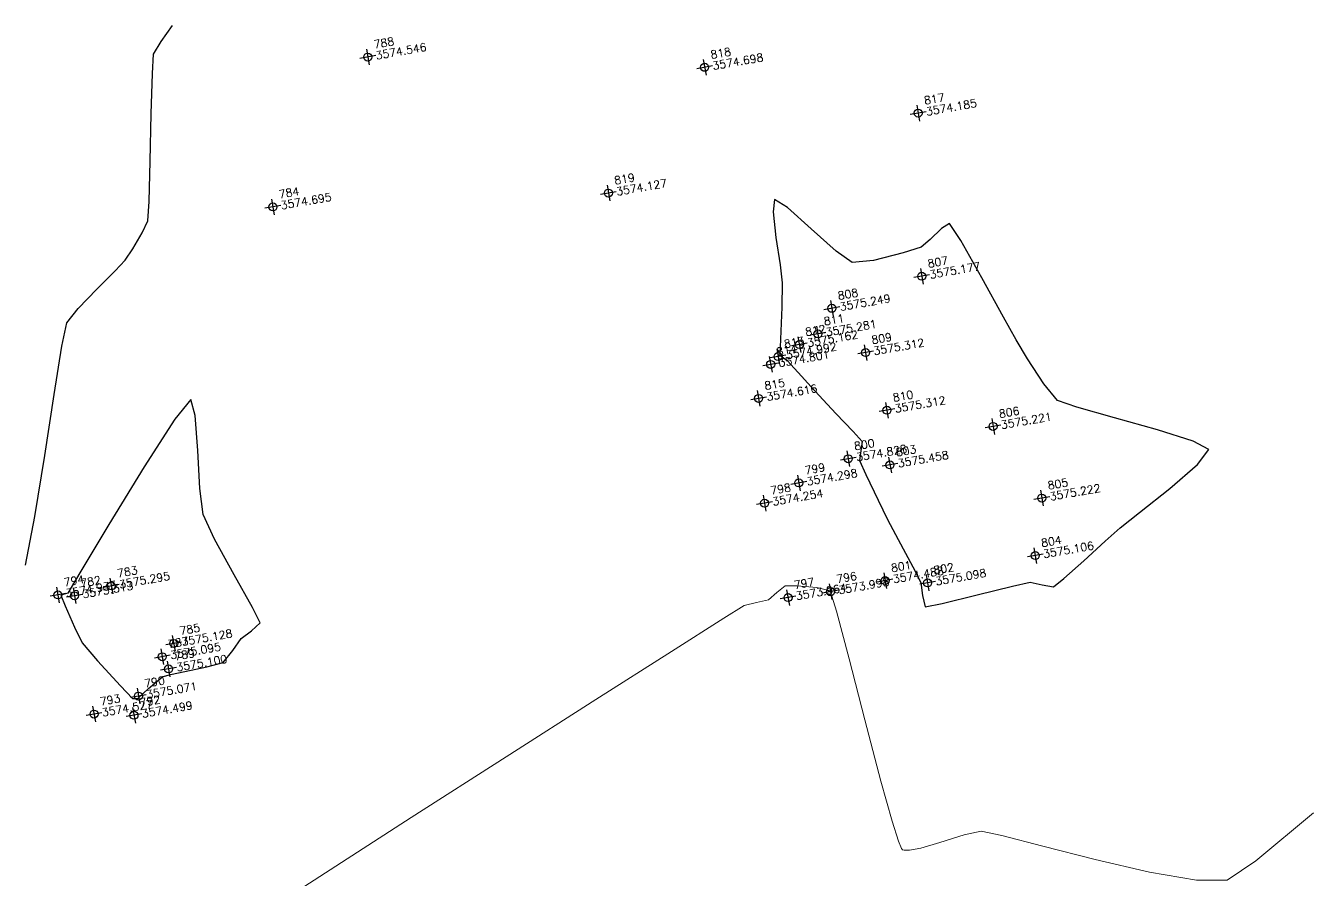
# Model space of a CAD drawing. Header units: millimetres. Extents: x 736950 to 740938, y 8500595 to 8502163.
# Drawn here: x 738147.33 to 738163.35, y 8501386.19 to 8501396.88 of the extents above; entities that cross this region are included whole.
import ezdxf

# ---------------------------------------------------------------- set-up
doc = ezdxf.new("R2010")
doc.units = ezdxf.units.MM
for name, color, linetype, lineweight in [('CONT-MJR', 80, 'Continuous', 30), ('CONT-MNR', 96, 'Continuous', 15), ('COTAS', 40, 'Continuous', 5)]:
    doc.layers.add(name, color=color, linetype=linetype, lineweight=lineweight)
doc.styles.add('5mm', font='arial.ttf', dxfattribs={"height": 3})
doc.styles.add('COTAS', font='arial.ttf')
doc.dimstyles.new('Copy of GenDist', dxfattribs={"dimtxt": 2, "dimasz": 2, "dimexe": 0.18, "dimexo": 0.0625, "dimgap": 1, "dimtad": 2, "dimdec": 3, "dimzin": 1, "dimdsep": 46, "dimtxsty": 'COTAS', "dimcen": 0.09, "dimadec": 3, "dimazin": 0, "dimtfac": 1, "dimtdec": 3, "dimtofl": 0, "dimtmove": 0, "dimatfit": 3, "dimfxl": 1, "dimtolj": 1, "dimtzin": 0, "dimarcsym": 0})

# ---------------------------------------------------------------- blocks, each defined once
blk = doc.blocks.new('*D166')
at = {"layer": 'COTAS', "color": 0, "lineweight": -2, "transparency": 16777216}
for p, q in [((738158.5585231122, 8501412.1130792), (738158.7924768808, 8501411.226644795)), ((738156.8127603072, 8501410.890308227), (738044.4536228252, 8501381.235724028)), ((738042.3318203439, 8501381.437740989), (738042.5657741125, 8501380.551306585))]:
    blk.add_line(p, q, dxfattribs=at)
at = {"layer": 'COTAS', "color": 0, "transparency": 16777216}
for points in [[(738156.727697473, 8501411.212605335), (738156.8978231417, 8501410.56801112), (738158.7465429504, 8501411.400685234)], [(738044.368559991, 8501381.558021136), (738044.5386856596, 8501380.913426923), (738042.519840182, 8501380.725347023)]]:
    blk.add_solid(points, dxfattribs=at)
at = {"layer": 'Defpoints', "color": 0, "transparency": 16777216}
for p in [(738158.5425738308, 8501412.173509907), (738042.3158710625, 8501381.498171696), (738042.519840182, 8501380.725347023)]:
    blk.add_point(p, dxfattribs=at)
at = {"layer": 'COTAS', "color": 0, "transparency": 16777216, "insert": (738101.1489647822, 8501394.108787626), "char_height": 2, "attachment_point": 5, "rotation": 14.78475513061474, "style": 'COTAS'}
blk.add_mtext('\\A1;120.207', dxfattribs=at)

msp = doc.modelspace()

# ---------------------------------------------------------------- linework, layer by layer
at = {"linetype": 'Continuous', "extrusion": (0.9849591664230046, 0.172787269436437, 0)}
for points, elevation in [([(8245985.29406279, 0), (8245985.09406279, 0)], 2195982.269162654), ([(8245984.440062787, 0), (8245984.240062788, 0)], 2195986.392162655), ([(8245983.415062787, 0), (8245983.215062788, 0)], 2195988.921162654), ([(8245983.099062788, 0), (8245982.899062788, 0)], 2195984.936162654), ([(8245983.653062787, 0), (8245983.453062788, 0)], 2195980.777162654), ([(8245981.399062786, 0), (8245981.199062787, 0)], 2195988.613162654), ([(8245981.198062787, 0), (8245980.998062788, 0)], 2195987.437162654), ([(8245980.913062785, 0), (8245980.713062786, 0)], 2195987.210162655), ([(8245980.822062788, 0), (8245980.622062788, 0)], 2195986.959162654), ([(8245980.580062785, 0), (8245980.380062788, 0)], 2195987.757162655), ([(8245980.639062786, 0), (8245980.439062788, 0)], 2195986.563162655), ([(8245980.720062788, 0), (8245980.520062787, 0)], 2195986.671162654), ([(8245980.247062788, 0), (8245980.047062788, 0)], 2195986.341162654), ([(8245979.824062786, 0), (8245979.624062787, 0)], 2195987.895162655), ([(8245979.395062788, 0), (8245979.195062786, 0)], 2195989.166162654), ([(8245979.310062786, 0), (8245979.110062787, 0)], 2195987.314162655), ([(8245979.144062789, 0), (8245978.944062789, 0)], 2195987.814162654), ([(8245979.119062787, 0), (8245978.919062789, 0)], 2195986.653162654), ([(8245978.944062785, 0), (8245978.744062785, 0)], 2195986.188162654), ([(8245978.408062788, 0), (8245978.208062788, 0)], 2195989.611162655), ([(8245977.714062787, 0), (8245977.514062787, 0)], 2195989.406162654), ([(8245977.730062789, 0), (8245977.530062787, 0)], 2195987.504162655), ([(8245977.611062788, 0), (8245977.411062789, 0)], 2195988.022162654), ([(8245979.340062787, 0), (8245979.140062789, 0)], 2195977.294162655), ([(8245979.294062787, 0), (8245979.094062788, 0)], 2195977.496162654), ([(8245979.335062786, 0), (8245979.135062788, 0)], 2195977.970162655), ([(8245977.731062788, 0), (8245977.531062787, 0)], 2195986.273162655), ([(8245977.712062787, 0), (8245977.512062789, 0)], 2195986.809162654), ([(8245978.493062787, 0), (8245978.293062788, 0)], 2195978.614162655), ([(8245978.354062785, 0), (8245978.154062788, 0)], 2195978.444162655), ([(8245978.19006279, 0), (8245977.990062789, 0)], 2195978.495162655), ([(8245977.920062786, 0), (8245977.720062787, 0)], 2195978.066162655), ([(8245977.795062787, 0), (8245977.59506279, 0)], 2195977.481162655), ([(8245977.694062787, 0), (8245977.494062788, 0)], 2195977.970162654)]:
    msp.add_lwpolyline(points, dxfattribs=dict(at, elevation=elevation))
at = {"linetype": 'Continuous', "extrusion": (-0.172787269436437, 0.9849591664230046, 0)}
for points, elevation in [([(-2195982.369162655, 0), (-2195982.169162654, 0)], 8245985.194062788), ([(-2195986.492162654, 0), (-2195986.292162653, 0)], 8245984.34006279), ([(-2195989.021162655, 0), (-2195988.821162655, 0)], 8245983.315062787), ([(-2195985.036162654, 0), (-2195984.836162654, 0)], 8245982.999062789), ([(-2195980.877162656, 0), (-2195980.677162655, 0)], 8245983.553062787), ([(-2195988.713162654, 0), (-2195988.513162654, 0)], 8245981.299062787), ([(-2195987.537162655, 0), (-2195987.337162655, 0)], 8245981.098062787), ([(-2195987.310162654, 0), (-2195987.110162655, 0)], 8245980.81306279), ([(-2195987.059162654, 0), (-2195986.859162654, 0)], 8245980.722062787), ([(-2195986.771162655, 0), (-2195986.571162655, 0)], 8245980.620062788), ([(-2195987.857162654, 0), (-2195987.657162654, 0)], 8245980.480062784), ([(-2195986.663162655, 0), (-2195986.463162654, 0)], 8245980.539062787), ([(-2195986.441162656, 0), (-2195986.241162655, 0)], 8245980.147062789), ([(-2195987.995162655, 0), (-2195987.795162654, 0)], 8245979.724062788), ([(-2195989.266162654, 0), (-2195989.066162655, 0)], 8245979.295062788), ([(-2195987.414162655, 0), (-2195987.214162655, 0)], 8245979.210062787), ([(-2195987.914162655, 0), (-2195987.714162654, 0)], 8245979.044062788), ([(-2195986.753162654, 0), (-2195986.553162654, 0)], 8245979.019062787), ([(-2195989.711162655, 0), (-2195989.511162654, 0)], 8245978.308062788), ([(-2195986.288162654, 0), (-2195986.088162655, 0)], 8245978.844062788), ([(-2195989.506162655, 0), (-2195989.306162654, 0)], 8245977.614062789), ([(-2195978.070162654, 0), (-2195977.870162654, 0)], 8245979.235062789), ([(-2195987.604162654, 0), (-2195987.404162654, 0)], 8245977.630062787), ([(-2195988.122162654, 0), (-2195987.922162654, 0)], 8245977.511062787), ([(-2195977.394162654, 0), (-2195977.194162655, 0)], 8245979.240062788), ([(-2195977.596162654, 0), (-2195977.396162654, 0)], 8245979.194062788), ([(-2195986.373162655, 0), (-2195986.173162655, 0)], 8245977.631062786), ([(-2195986.909162655, 0), (-2195986.709162654, 0)], 8245977.612062788), ([(-2195978.714162654, 0), (-2195978.514162655, 0)], 8245978.393062787), ([(-2195978.544162655, 0), (-2195978.344162655, 0)], 8245978.254062787), ([(-2195978.595162654, 0), (-2195978.395162655, 0)], 8245978.090062788), ([(-2195978.166162655, 0), (-2195977.966162655, 0)], 8245977.820062787), ([(-2195977.581162655, 0), (-2195977.381162655, 0)], 8245977.695062785), ([(-2195978.070162655, 0), (-2195977.870162655, 0)], 8245977.594062786)]:
    msp.add_lwpolyline(points, dxfattribs=dict(at, elevation=elevation))
at = {"linetype": 'Continuous'}
for centre in [(738151.5998187492, 8501396.483099967), (738155.8083657206, 8501396.35434675), (738158.4764344037, 8501395.78174261), (738154.6059729025, 8501394.781938246), (738150.4138035822, 8501394.60898337), (738158.5214061157, 8501393.74284645), (738157.3978243769, 8501393.34167183), (738157.2234830181, 8501393.021735758), (738156.9919819088, 8501392.888734868), (738156.7259379703, 8501392.7385063), (738157.819793843, 8501392.78825899), (738156.6335581492, 8501392.640063582), (738156.4826298238, 8501392.215600817), (738158.0863453834, 8501392.067474505), (738159.4123542225, 8501391.864539642), (738157.6028967643, 8501391.460816089), (738158.1240590342, 8501391.383706503), (738156.9848411237, 8501391.158476504), (738156.5570728836, 8501390.905762568), (738160.0212020864, 8501390.96927528), (738159.9391998223, 8501390.250292229), (738158.0630428917, 8501389.937410187), (738148.3951186314, 8501389.870915823), (738157.3816064417, 8501389.79959377), (738158.5938134248, 8501389.909703853), (738147.7284222984, 8501389.759036426), (738147.9353322644, 8501389.748631332), (738156.8503853704, 8501389.725694017), (738149.1749192155, 8501389.152855206), (738149.0314935878, 8501388.986572046), (738149.1100636172, 8501388.833850894), (738148.7341686978, 8501388.493786179), (738148.1795659942, 8501388.26958573), (738148.6786625407, 8501388.25459783)]:
    msp.add_circle(centre, 0.05, dxfattribs=at)
at = {"layer": 'CONT-MJR', "elevation": 3575}
for points in [[(738149.0169087615, 8501396.675135138), (738149.1594785906, 8501396.875406662)], [(738148.9238456094, 8501396.519311015), (738149.0169087615, 8501396.675135138)], [(738148.8682534009, 8501394.678923827), (738148.881388056, 8501395.182408784)], [(738156.8422509368, 8501394.600411234), (738156.6795390965, 8501394.703116521)], [(738157.1403130562, 8501394.334491227), (738156.8422509368, 8501394.600411234)], [(738148.7810576899, 8501394.283678962), (738148.8534049074, 8501394.435014527)], [(738158.7699339398, 8501394.337722046), (738158.6260047638, 8501394.201081043)], [(738159.0088633127, 8501394.190306176), (738158.8693954988, 8501394.402353954)], [(738156.7000867679, 8501394.227863114), (738156.7506716448, 8501393.88627521)], [(738158.6260047638, 8501394.201081043), (738158.5133819296, 8501394.10664141)], [(738148.5694647674, 8501393.943428926), (738148.6635570704, 8501394.085792428)], [(738157.6502434425, 8501393.91270341), (738157.4506642821, 8501394.055280589)], [(738158.2883031282, 8501394.03349039), (738157.919223559, 8501393.940754564)], [(738158.5133819296, 8501394.10664141), (738158.2883031282, 8501394.03349039)], [(738148.4420830221, 8501393.809969932), (738148.5694647674, 8501393.943428926)], [(738157.919223559, 8501393.940754564), (738157.6502434425, 8501393.91270341)], [(738159.5405458811, 8501393.230995843), (738159.2714907734, 8501393.722677996)], [(738147.9812911595, 8501393.339981962), (738148.2137631502, 8501393.582700277)], [(738156.7782423903, 8501393.661303133), (738156.7722403074, 8501393.355729783)], [(738156.7560701795, 8501392.956092464), (738156.7468527484, 8501392.757281903)], [(738156.7468527484, 8501392.757281903), (738156.8408554754, 8501392.689013787)], [(738160.0471269578, 8501392.397567227), (738159.844441177, 8501392.710204775)], [(738156.8408554754, 8501392.689013787), (738156.8465429435, 8501392.68303796)], [(738156.8818657359, 8501392.644385887), (738156.9777178315, 8501392.538631365)], [(738157.1379358578, 8501392.361571686), (738157.2882938862, 8501392.19615155)], [(738149.3876386984, 8501392.200465621), (738149.1893169247, 8501391.958021147)], [(738160.4585155468, 8501392.104347734), (738160.216983865, 8501392.191341374)], [(738160.9284549669, 8501391.972175019), (738160.4585155468, 8501392.104347734)], [(738161.4667930666, 8501391.82208024), (738160.9284549669, 8501391.972175019)], [(738157.6626292325, 8501391.803447315), (738157.774700829, 8501391.676405456)], [(738161.9135207871, 8501391.681320412), (738161.4667930666, 8501391.82208024)], [(738162.1086290703, 8501391.57715255), (738161.9135207871, 8501391.681320412)], [(738157.7613927879, 8501391.559071878), (738157.7451823447, 8501391.439763946)], [(738157.9766919255, 8501390.943737295), (738158.0952493509, 8501390.700816093)], [(738149.6848938715, 8501390.45761792), (738149.5411482839, 8501390.765752088)], [(738158.0952493509, 8501390.700816093), (738158.2275716285, 8501390.449607)], [(738160.2959127052, 8501389.962814106), (738160.5453410164, 8501390.184959603)], [(738148.0030566239, 8501390.034673976), (738147.8518163895, 8501389.77974339)], [(738158.5085421021, 8501389.914155032), (738158.5323978493, 8501389.752507938)], [(738159.2135641496, 8501389.75861151), (738159.6543678757, 8501389.868965037)], [(738159.6543678757, 8501389.868965037), (738159.8745718882, 8501389.920129975)], [(738159.8745718882, 8501389.920129975), (738160.0238825018, 8501389.88680898)], [(738160.0238825018, 8501389.88680898), (738160.1691369109, 8501389.861316252)], [(738160.1691369109, 8501389.861316252), (738160.2959127052, 8501389.962814106)], [(738147.8518163895, 8501389.77974339), (738147.7649037982, 8501389.757201841)], [(738147.7649037982, 8501389.757201841), (738147.8198166558, 8501389.622539625)], [(738147.8198166558, 8501389.622539625), (738147.9350168883, 8501389.356755365)], [(738150.0189566648, 8501389.215847785), (738150.1475025464, 8501389.31191868)], [(738149.7914299007, 8501388.912358204), (738149.9121905098, 8501389.06363386)], [(738148.2231967578, 8501388.93687837), (738148.5117641152, 8501388.623750867)], [(738149.315526167, 8501388.80315444), (738149.5867042727, 8501388.858895605)], [(738149.0582705841, 8501388.74494573), (738149.135879607, 8501388.76485474)], [(738149.135879607, 8501388.76485474), (738149.315526167, 8501388.80315444)], [(738148.5117641152, 8501388.623750867), (738148.6617848992, 8501388.46452473)], [(738148.6617848992, 8501388.46452473), (738148.7272789485, 8501388.464096721)]]:
    msp.add_lwpolyline(points, dxfattribs=at)
at = {"layer": 'CONT-MJR', "extrusion": (0.9978513778222678, -0.06551814846438964, 0), "elevation": 179567.1613905013}
msp.add_lwpolyline([(8531492.136856752, 3575.00000000001), (8531492.38098928, 3575.00000000001)], dxfattribs=at)
at = {"layer": 'CONT-MJR', "extrusion": (0.9996293522729716, -0.02722421852541521, 0), "elevation": 506431.444654705}
msp.add_lwpolyline([(8518340.27614758, 3575.000000000013), (8518340.779668506, 3575.000000000013)], dxfattribs=at)
at = {"layer": 'CONT-MJR', "extrusion": (0.9997663863824854, -0.02161417728499079, 0), "elevation": 554225.7771152603}
msp.add_lwpolyline([(8515363.621511338, 3575), (8515364.211609155, 3575)], dxfattribs=at)
at = {"layer": 'CONT-MJR', "extrusion": (0.9981521233119233, -0.06076461740107791, 0), "elevation": 220200.8651270591}
msp.add_lwpolyline([(8530538.23908412, 3575.000000000013), (8530538.48344497, 3575.000000000013)], dxfattribs=at)
at = {"layer": 'CONT-MJR', "extrusion": (0.9950459984182309, -0.09941559752808393, 0), "elevation": -110671.3840513503}
msp.add_lwpolyline([(8532663.067675766, 3575), (8532662.910404494, 3575)], dxfattribs=at)
at = {"layer": 'CONT-MJR', "extrusion": (0.9936192288720469, 0.1127866482156413, 0), "elevation": 1692290.45124743}
msp.add_lwpolyline([(8363894.877774178, 3575), (8363894.556965909, 3575)], dxfattribs=at)
at = {"layer": 'CONT-MJR', "extrusion": (0.6688251448711912, 0.743419750603944, 0), "elevation": 6813802.512240842}
msp.add_lwpolyline([(5137185.282750845, 3575.000000000013), (5137185.700215168, 3575.000000000013)], dxfattribs=at)
at = {"layer": 'CONT-MJR', "extrusion": (0.5448810444367924, -0.8385133555367322, 0), "elevation": -6726323.971342508}
msp.add_lwpolyline([(5251204.731619745, 3575), (5251204.613003196, 3575)], dxfattribs=at)
at = {"layer": 'CONT-MJR', "extrusion": (0.8598442706403757, -0.5105563928176009, 0), "elevation": -3705748.199122671}
msp.add_lwpolyline([(7686741.516153427, 3575), (7686741.746295719, 3575)], dxfattribs=at)
at = {"layer": 'CONT-MJR', "extrusion": (0.8719046935571948, 0.4896756123730631, 0), "elevation": 4806529.710582431}
msp.add_lwpolyline([(7050946.495284528, 3575), (7050947.031613992, 3575)], dxfattribs=at)
at = {"layer": 'CONT-MJR', "extrusion": (0.992574064810321, 0.1216417932534583, 0), "elevation": 1766800.043961836}
msp.add_lwpolyline([(8348472.375399953, 3575.000000000009), (8348472.14874475, 3575.000000000009)], dxfattribs=at)
at = {"layer": 'CONT-MJR', "extrusion": (-0.7054748989652738, 0.7087349059626855, 0), "elevation": 5504489.344860905}
msp.add_lwpolyline([(-6520671.183687456, 3575.000000000003), (-6520671.505838752, 3575.000000000003)], dxfattribs=at)
at = {"layer": 'CONT-MJR', "extrusion": (0.9991824167596474, -0.04042892576300616, 0), "elevation": 393851.0667736584}
msp.add_lwpolyline([(8524285.644348873, 3575.000000000013), (8524285.24438454, 3575.000000000013)], dxfattribs=at)
at = {"layer": 'CONT-MJR', "extrusion": (-0.7893739305283162, 0.6139126955864956, 0), "elevation": 4636438.528286069}
msp.add_lwpolyline([(-7163936.464903261, 3575.000000000003), (-7163936.692685002, 3575.000000000003)], dxfattribs=at)
at = {"layer": 'CONT-MJR', "extrusion": (0.8730380569813342, 0.4876520799322573, 0), "elevation": 4790163.462437551}
msp.add_lwpolyline([(7062074.467212827, 3575.000000000004), (7062074.792753848, 3575.000000000004)], dxfattribs=at)
at = {"layer": 'CONT-MJR', "extrusion": (0.977225817247472, -0.2122020313404431, 0), "elevation": -1082675.770199885}
msp.add_lwpolyline([(8464417.05281773, 3575), (8464417.350081937, 3575)], dxfattribs=at)
at = {"layer": 'CONT-MJR', "extrusion": (0.9871578162220465, -0.1597480700093765, 0), "elevation": -629412.7543754578}
msp.add_lwpolyline([(8510133.490781438, 3575.00000000001), (8510134.10305849, 3575.00000000001)], dxfattribs=at)
at = {"layer": 'CONT-MJR', "extrusion": (0.8523715347343535, 0.5229366756832063, 0), "elevation": 5074876.482037527}
msp.add_lwpolyline([(6860334.296601791, 3575), (6860334.574158413, 3575)], dxfattribs=at)
at = {"layer": 'CONT-MJR', "extrusion": (0.7381832971143761, 0.6746001926039961, 0), "elevation": 6279936.196148229}
msp.add_lwpolyline([(5777625.329979165, 3575), (5777625.277618088, 3575)], dxfattribs=at)
at = {"layer": 'CONT-MJR', "extrusion": (0.7414916614346002, 0.6709620824032878, 0), "elevation": 6251449.284855416}
msp.add_lwpolyline([(5808436.335067417, 3575.000000000013), (5808436.096278918, 3575.000000000013)], dxfattribs=at)
at = {"layer": 'CONT-MJR', "extrusion": (0.7718864244205114, 0.6357604484358226, 0), "elevation": 5974624.762433138}
msp.add_lwpolyline([(6092816.150603802, 3575), (6092816.417775043, 3575)], dxfattribs=at)
at = {"layer": 'CONT-MJR', "extrusion": (0.9882439484292938, -0.1528852458312422, 0), "elevation": -570267.468020003}
msp.add_lwpolyline([(8514300.577724954, 3575), (8514301.348977976, 3575)], dxfattribs=at)
at = {"layer": 'CONT-MJR', "extrusion": (0.9625551594663045, 0.2710858996421562, 0), "elevation": 3015117.054402558}
msp.add_lwpolyline([(7982956.826295094, 3575.000000000013), (7982957.034386448, 3575.000000000013)], dxfattribs=at)
at = {"layer": 'CONT-MJR', "extrusion": (0.7236364906303782, 0.6901813018534702, 0), "elevation": 6401659.483141039}
msp.add_lwpolyline([(5642455.256088296, 3575.000000000013), (5642455.024511087, 3575.000000000013)], dxfattribs=at)
at = {"layer": 'CONT-MJR', "extrusion": (0.8410410906863958, -0.5409712411737226, 0), "elevation": -3978194.759962625}
msp.add_lwpolyline([(7549337.447842816, 3575.000000000013), (7549336.735925907, 3575.000000000013)], dxfattribs=at)
at = {"layer": 'CONT-MJR', "extrusion": (0.9975067998271414, 0.07057042084765512, 0), "elevation": 1336255.90097045}
msp.add_lwpolyline([(8428104.374509439, 3575.000000000004), (8428104.811246844, 3575.000000000004)], dxfattribs=at)
at = {"layer": 'CONT-MJR', "extrusion": (0.72397910540724, 0.6898219008800262, 0), "elevation": 6398856.978219714}
msp.add_lwpolyline([(5645633.021549379, 3575.00000000001), (5645632.710592179, 3575.00000000001)], dxfattribs=at)
at = {"layer": 'CONT-MJR', "extrusion": (0.9936292876497677, -0.112697997873144, 0), "elevation": -224634.6372171845}
msp.add_lwpolyline([(8530420.658781696, 3575.000000000006), (8530420.54069583, 3575.000000000006)], dxfattribs=at)
at = {"layer": 'CONT-MJR', "extrusion": (0.9872016274731202, -0.1594771040445082, 0), "elevation": -627076.8220970866}
msp.add_lwpolyline([(8510304.389565462, 3575.000000000013), (8510305.163278123, 3575.000000000013)], dxfattribs=at)
at = {"layer": 'CONT-MJR', "extrusion": (0.9985610078928533, 0.05362754437794921, 0), "elevation": 1192996.037002336}
msp.add_lwpolyline([(8449572.508396031, 3575.000000000004), (8449572.985435437, 3575.000000000004)], dxfattribs=at)
at = {"layer": 'CONT-MJR', "extrusion": (0.9130371513547293, 0.4078764031493376, 0), "elevation": 4141482.407127207}
msp.add_lwpolyline([(7461009.096651755, 3575.000000000001), (7461008.90444409, 3575.000000000001)], dxfattribs=at)
at = {"layer": 'CONT-MJR', "extrusion": (0.8007925434371681, -0.5989418188567495, 0), "elevation": -4500724.221595182}
msp.add_lwpolyline([(7249966.904330565, 3575.000000000003), (7249967.139776737, 3575.000000000003)], dxfattribs=at)
at = {"layer": 'CONT-MJR', "extrusion": (0.8533918179582289, -0.5212699924625908, 0), "elevation": -3801590.059836396}
msp.add_lwpolyline([(7639792.648858186, 3575.000000000005), (7639791.80563313, 3575.000000000005)], dxfattribs=at)
at = {"layer": 'CONT-MJR', "extrusion": (0.902338165423515, 0.4310288101973294, 0), "elevation": 4330412.537982363}
msp.add_lwpolyline([(7352962.508514735, 3575), (7352962.153288806, 3575)], dxfattribs=at)
at = {"layer": 'CONT-MJR', "extrusion": (0.6535152116151048, -0.756913382222606, 0), "elevation": -5952416.835080978}
msp.add_lwpolyline([(6114512.805087412, 3575.000000000003), (6114513.263881812, 3575.000000000003)], dxfattribs=at)
at = {"layer": 'CONT-MJR', "extrusion": (0.9921278698275094, 0.1252289499737516, 0), "elevation": 1796958.970785282}
msp.add_lwpolyline([(8342029.019035273, 3575), (8342029.344006127, 3575)], dxfattribs=at)
at = {"layer": 'CONT-MJR', "extrusion": (0.6201267621034064, -0.7845016245509917, 0), "elevation": -6211601.344558907}
msp.add_lwpolyline([(5851028.635246266, 3575), (5851029.119600015, 3575)], dxfattribs=at)
at = {"layer": 'CONT-MJR', "extrusion": (0.6223425036607366, -0.7827450467024918, 0), "elevation": -6195032.41528224}
msp.add_lwpolyline([(5868568.576907394, 3575.000000000003), (5868568.882427821, 3575.000000000003)], dxfattribs=at)
at = {"layer": 'CONT-MJR', "extrusion": (0.9828729088179, -0.184284684962805, 0), "elevation": -841170.993370267}
msp.add_lwpolyline([(8491815.293302111, 3575.000000000012), (8491815.913206141, 3575.000000000012)], dxfattribs=at)
at = {"layer": 'CONT-MJR', "extrusion": (0.8583747823952093, -0.5130231310067581, 0), "elevation": -3727802.101998909}
msp.add_lwpolyline([(7676066.52555842, 3575), (7676065.820744576, 3575)], dxfattribs=at)
at = {"layer": 'CONT-MJR', "extrusion": (0.6708868780649728, -0.7415597055128026, 0), "elevation": -5809066.178891305}
msp.add_lwpolyline([(6250861.600836706, 3575.00000000001), (6250861.852378745, 3575.00000000001)], dxfattribs=at)
at = {"layer": 'CONT-MJR', "extrusion": (0.8772027278368352, 0.4801201664954468, 0), "elevation": 4729195.919095128}
msp.add_lwpolyline([(7103041.84177193, 3575.00000000001), (7103042.350218681, 3575.00000000001)], dxfattribs=at)
at = {"layer": 'CONT-MJR', "extrusion": (0.8824596856048765, 0.4703880347990822, 0), "elevation": 4650347.224079835}
msp.add_lwpolyline([(7154913.545326301, 3575.000000000013), (7154913.16069146, 3575.000000000013)], dxfattribs=at)
at = {"layer": 'CONT-MJR', "extrusion": (0.6722265737612085, -0.7403454825480239, 0), "elevation": -5797754.684532654}
msp.add_lwpolyline([(6261354.221380967, 3575), (6261354.585194257, 3575)], dxfattribs=at)
at = {"layer": 'CONT-MJR', "extrusion": (0.8721028766522871, 0.4893225649148074, 0), "elevation": 4803664.642310475}
msp.add_lwpolyline([(7052892.80029585, 3575.000000000013), (7052893.268110962, 3575.000000000013)], dxfattribs=at)
at = {"layer": 'CONT-MJR', "extrusion": (0.8907086002328197, 0.4545747347480842, 0), "elevation": 4522001.197110546}
msp.add_lwpolyline([(7236713.122327963, 3575), (7236712.902247876, 3575)], dxfattribs=at)
at = {"layer": 'CONT-MJR', "extrusion": (0.9727941662629277, 0.231671124840398, 0), "elevation": 2687602.840763981}
msp.add_lwpolyline([(8099092.338856013, 3575.000000000006), (8099092.194367129, 3575.000000000006)], dxfattribs=at)
at = {"layer": 'CONT-MJR', "extrusion": (0.2368264197988977, -0.9715519784783707, 0), "elevation": -8084726.436004814}
msp.add_lwpolyline([(2730513.293932673, 3575.00000000001), (2730513.74421727, 3575.00000000001)], dxfattribs=at)
at = {"layer": 'CONT-MJR', "extrusion": (0.8923736191266578, 0.4512973785507631, 0), "elevation": 4495360.570037965}
msp.add_lwpolyline([(7253290.359490786, 3575.000000000003), (7253290.57694483, 3575.000000000003)], dxfattribs=at)
at = {"layer": 'CONT-MJR', "extrusion": (0.1870255189913721, -0.9823550555914129, 0), "elevation": -8213328.575971302}
msp.add_lwpolyline([(2315110.603335029, 3575), (2315110.817328437, 3575)], dxfattribs=at)
at = {"layer": 'CONT-MJR', "extrusion": (0.8962025414559008, 0.4436451337363956, 0), "elevation": 4433130.073455468}
msp.add_lwpolyline([(7291491.008082495, 3575), (7291490.788145799, 3575)], dxfattribs=at)
at = {"layer": 'CONT-MJR', "extrusion": (-0.6687944080274748, 0.7434474021685593, 0), "elevation": 5826665.107835139}
msp.add_lwpolyline([(-6234457.441846863, 3575), (-6234457.587863644, 3575)], dxfattribs=at)
at = {"layer": 'CONT-MJR', "extrusion": (0.8186847293747982, -0.5742432532372613, 0), "elevation": -4277553.251837062}
msp.add_lwpolyline([(7383835.01182403, 3575), (7383835.197748993, 3575)], dxfattribs=at)
at = {"layer": 'CONT-MJR', "extrusion": (0.7598276081268085, 0.6501246080008765, 0), "elevation": 6087827.548925688}
msp.add_lwpolyline([(5979701.990595506, 3575.000000000003), (5979701.697411669, 3575.000000000003)], dxfattribs=at)
at = {"layer": 'CONT-MJR', "extrusion": (0.2526693001632782, -0.9675526986965616, 0), "elevation": -8039033.993604946}
msp.add_lwpolyline([(2862238.598050514, 3575), (2862238.809641705, 3575)], dxfattribs=at)
at = {"layer": 'CONT-MJR', "extrusion": (0.6397929214810371, -0.7685473424732921, 0), "elevation": -6061457.191822913}
msp.add_lwpolyline([(6006430.586406605, 3575.00000000001), (6006430.81871319, 3575.00000000001)], dxfattribs=at)
at = {"layer": 'CONT-MJR', "extrusion": (0.3503448795350284, -0.9366207692463299, 0), "elevation": -7703970.523054464}
msp.add_lwpolyline([(3669783.73316429, 3575.00000000001), (3669783.75450431, 3575.00000000001)], dxfattribs=at)
at = {"layer": 'CONT-MJR', "extrusion": (0.6855718836397332, -0.7280049397927655, 0), "elevation": -5682998.783592744}
msp.add_lwpolyline([(6365688.822644701, 3575.000000000002), (6365689.0046016, 3575.000000000002)], dxfattribs=at)
at = {"layer": 'CONT-MNR', "elevation": 3574}
for points in [[(738156.7093892483, 8501389.787325783), (738156.8139741551, 8501389.872185327)], [(738156.8139741551, 8501389.872185327), (738156.9608650677, 8501389.872246226)], [(738156.6050934156, 8501389.697431376), (738156.7093892483, 8501389.787325783)], [(738153.3299029536, 8501387.736056132), (738154.4507123976, 8501388.452397276)], [(738152.1425489885, 8501386.974831017), (738153.3299029536, 8501387.736056132)], [(738162.696043673, 8501386.436551454), (738163.4177142817, 8501387.033962155)], [(738159.2648743398, 8501386.805391446), (738159.520032186, 8501386.751946734)], [(738158.2299891603, 8501386.678764207), (738158.267577272, 8501386.590169257)], [(738158.5093795654, 8501386.59408349), (738158.7488744, 8501386.66368931)], [(738158.7488744, 8501386.66368931), (738159.0527877491, 8501386.758651404)], [(738160.0327239527, 8501386.618731314), (738160.686925876, 8501386.45092362)], [(738158.3017447161, 8501386.566385698), (738158.3667549038, 8501386.56613324)], [(738161.36661419, 8501386.293702085), (738161.9557651309, 8501386.19224514)], [(738150.0135520257, 8501385.599893894), (738150.9999866352, 8501386.239263186)]]:
    msp.add_lwpolyline(points, dxfattribs=at)
at = {"layer": 'CONT-MNR', "extrusion": (-0.08471600477511129, -0.996405137750174, 0), "elevation": -8533362.255344864}
msp.add_lwpolyline([(15299.60325971327, 3574), (15299.85254152806, 3574)], dxfattribs=at)
at = {"layer": 'CONT-MNR', "extrusion": (-0.2502926716039004, -0.968170221883209, 0), "elevation": -8415547.83844937}
msp.add_lwpolyline([(-1413173.749120141, 3574), (-1413173.577751523, 3574)], dxfattribs=at)
at = {"layer": 'CONT-MNR', "extrusion": (0.2258994532175004, -0.9741506233822541, 0), "elevation": -8114884.899794686}
msp.add_lwpolyline([(2639534.688559015, 3574), (2639534.849847209, 3574)], dxfattribs=at)
at = {"layer": 'CONT-MNR', "extrusion": (0.2265047189355184, -0.9740100678637474, 0), "elevation": -8113243.201764223}
msp.add_lwpolyline([(2644576.69760218, 3574.00000000001), (2644576.848999118, 3574.00000000001)], dxfattribs=at)
at = {"layer": 'CONT-MNR', "extrusion": (0.9522888108622137, 0.3051983301176973, 0), "elevation": 3297548.982177969}
msp.add_lwpolyline([(7870493.99289663, 3574.000000000003), (7870493.726415699, 3574.000000000003)], dxfattribs=at)
at = {"layer": 'CONT-MNR', "extrusion": (0.5305220078309445, -0.8476711621891022, 0), "elevation": -6814774.662450009}
msp.add_lwpolyline([(5135887.804592332, 3574), (5135888.103244802, 3574)], dxfattribs=at)
at = {"layer": 'CONT-MNR', "extrusion": (0.9668947789772367, 0.2551754031770318, 0), "elevation": 2883066.097874055}
msp.add_lwpolyline([(8031589.547698591, 3574.000000000013), (8031588.933172975, 3574.000000000013)], dxfattribs=at)
at = {"layer": 'CONT-MNR', "extrusion": (-0.535910748381607, 0.8442746411974401, 0), "elevation": 6781921.783237671}
msp.add_lwpolyline([(-5179191.649958642, 3574.000000000006), (-5179192.424246978, 3574.000000000006)], dxfattribs=at)
at = {"layer": 'CONT-MNR', "extrusion": (0.5374293956192241, -0.8433087481606931, 0), "elevation": -6772589.353098921}
msp.add_lwpolyline([(5191388.163675635, 3574.000000000003), (5191389.281805613, 3574.000000000003)], dxfattribs=at)
at = {"layer": 'CONT-MNR', "extrusion": (0.9685301016513536, 0.2488964487396696, 0), "elevation": 2830893.389820228}
msp.add_lwpolyline([(8050126.305322761, 3574.00000000001), (8050125.515584991, 3574.00000000001)], dxfattribs=at)
at = {"layer": 'CONT-MNR', "extrusion": (0.9673734078727892, 0.2533548691866531, 0), "elevation": 2867942.330232077}
msp.add_lwpolyline([(8037000.994877578, 3574), (8037000.203170479, 3574)], dxfattribs=at)
at = {"layer": 'CONT-MNR', "extrusion": (0.9632010374037844, 0.2687819963172272, 0), "elevation": 2996014.446209377}
msp.add_lwpolyline([(7990141.607844263, 3574.000000000009), (7990141.089397083, 3574.000000000009)], dxfattribs=at)
at = {"layer": 'CONT-MNR', "extrusion": (-0.5413112350843873, 0.840822303921236, 0), "elevation": 6748585.734740031}
msp.add_lwpolyline([(-5222549.709555502, 3574.000000000013), (-5222551.068418541, 3574.000000000013)], dxfattribs=at)
at = {"layer": 'CONT-MNR', "extrusion": (0.9527072912915917, 0.3038894817525578, 0), "elevation": 3286730.719825322}
msp.add_lwpolyline([(7875014.816857381, 3574), (7875014.552985076, 3574)], dxfattribs=at)
at = {"layer": 'CONT-MNR', "extrusion": (0.2152174851188674, -0.9765661442519448, 0), "elevation": -8143301.752732041}
msp.add_lwpolyline([(2550508.218245395, 3574), (2550508.435421254, 3574)], dxfattribs=at)
at = {"layer": 'CONT-MNR', "extrusion": (-0.2514845349245206, -0.9678613168702412, 0), "elevation": -8413799.080557793}
msp.add_lwpolyline([(-1423531.248408148, 3574.000000000002), (-1423530.718692002, 3574.000000000002)], dxfattribs=at)
at = {"layer": 'CONT-MNR', "extrusion": (0.7818851279994244, 0.6234225265526773, 0), "elevation": 5877110.878772857}
msp.add_lwpolyline([(6186923.250058307, 3574.000000000002), (6186923.228924426, 3574.000000000002)], dxfattribs=at)
at = {"layer": 'CONT-MNR', "extrusion": (-0.3268208575534638, -0.9450863066768127, 0), "elevation": -8275789.560843755}
msp.add_lwpolyline([(-2080807.167092771, 3574.000000000004), (-2080807.144880931, 3574.000000000004)], dxfattribs=at)
at = {"layer": 'CONT-MNR', "extrusion": (0.1923126121543135, -0.9813337144959327, 0), "elevation": -8200740.093615159}
msp.add_lwpolyline([(2359303.549400513, 3574), (2359303.694738089, 3574)], dxfattribs=at)
at = {"layer": 'CONT-MNR', "extrusion": (-0.2253635487808808, -0.9742747409642147, 0), "elevation": -8449040.594286446}
msp.add_lwpolyline([(-1196731.30809317, 3574.00000000001), (-1196730.61045801, 3574.00000000001)], dxfattribs=at)
at = {"layer": 'CONT-MNR', "extrusion": (0.5648187854096991, -0.8252149657200313, 0), "elevation": -6598543.159397413}
msp.add_lwpolyline([(5410885.231853801, 3574), (5410885.66530297, 3574)], dxfattribs=at)
at = {"layer": 'CONT-MNR', "extrusion": (-0.001343261173394783, -0.9999990978243032, 0), "elevation": -8502370.066795997}
msp.add_lwpolyline([(726741.7078212776, 3574.00000000001), (726742.0904114251, 3574.00000000001)], dxfattribs=at)

# ---------------------------------------------------------------- texts
at = {"color": 2, "char_height": 0.1, "attachment_point": 1, "rotation": 9.94991650582834, "style": '5mm'}
for s, insert, width in [('\\Ftxt.shx;\\W1.0000000000;\\T1.0000000000;\\o\\l788', (738151.6654850848, 8501396.687520936), 0.4), ('\\Ftxt.shx;\\W1.0000000000;\\T1.0000000000;\\o\\l818', (738155.8740320561, 8501396.55876772), 0.3666666666666667), ('\\Ftxt.shx;\\W1.0000000000;\\T1.0000000000;\\o\\l817', (738158.5421007392, 8501395.986163577), 0.3666666666666666), ('\\Ftxt.shx;\\W1.0000000000;\\T1.0000000000;\\o\\l819', (738154.671639238, 8501394.986359213), 0.3666666666666667), ('\\Ftxt.shx;\\W1.0000000000;\\T1.0000000000;\\o\\l784', (738150.4794699177, 8501394.813404337), 0.4), ('\\Ftxt.shx;\\W1.0000000000;\\T1.0000000000;\\o\\l807', (738158.5870724512, 8501393.947267419), 0.3833333333333333), ('\\Ftxt.shx;\\W1.0000000000;\\T1.0000000000;\\o\\l808', (738157.4634907125, 8501393.546092797), 0.3833333333333333), ('\\Ftxt.shx;\\W1.0000000000;\\T1.0000000000;\\o\\l811', (738157.2891493536, 8501393.226156725), 0.3333333333333333), ('\\Ftxt.shx;\\W1.0000000000;\\T1.0000000000;\\o\\l812', (738157.0576482443, 8501393.093155837), 0.3666666666666667), ('\\Ftxt.shx;\\W1.0000000000;\\T1.0000000000;\\o\\l809', (738157.8854601785, 8501392.99267996), 0.3833333333333333), ('\\Ftxt.shx;\\W1.0000000000;\\T1.0000000000;\\o\\l814', (738156.6992244847, 8501392.844484549), 0.3666666666666667), ('\\Ftxt.shx;\\W1.0000000000;\\T1.0000000000;\\o\\l813', (738156.7916043059, 8501392.942927267), 0.3666666666666667), ('\\Ftxt.shx;\\W1.0000000000;\\T1.0000000000;\\o\\l815', (738156.5482961594, 8501392.420021784), 0.3666666666666667), ('\\Ftxt.shx;\\W1.0000000000;\\T1.0000000000;\\o\\l810', (738158.152011719, 8501392.271895472), 0.35), ('\\Ftxt.shx;\\W1.0000000000;\\T1.0000000000;\\o\\l806', (738159.478020558, 8501392.06896061), 0.3833333333333333), ('\\Ftxt.shx;\\W1.0000000000;\\T1.0000000000;\\o\\l800', (738157.6685630998, 8501391.665237058), 0.3666666666666667), ('\\Ftxt.shx;\\W1.0000000000;\\T1.0000000000;\\o\\l803', (738158.1897253697, 8501391.588127472), 0.3833333333333333), ('\\Ftxt.shx;\\W1.0000000000;\\T1.0000000000;\\o\\l799', (738157.0505074592, 8501391.362897472), 0.4), ('\\Ftxt.shx;\\W1.0000000000;\\T1.0000000000;\\o\\l798', (738156.6227392191, 8501391.110183537), 0.4), ('\\Ftxt.shx;\\W1.0000000000;\\T1.0000000000;\\o\\l805', (738160.0868684219, 8501391.173696248), 0.3833333333333333), ('\\Ftxt.shx;\\W1.0000000000;\\T1.0000000000;\\o\\l804', (738160.0048661578, 8501390.454713196), 0.3833333333333333), ('\\Ftxt.shx;\\W1.0000000000;\\T1.0000000000;\\o\\l801', (738158.1287092272, 8501390.141831156), 0.35), ('\\Ftxt.shx;\\W1.0000000000;\\T1.0000000000;\\o\\l802', (738158.6594797603, 8501390.114124821), 0.3833333333333333), ('\\Ftxt.shx;\\W1.0000000000;\\T1.0000000000;\\o\\l794', (738147.794088634, 8501389.963457394), 0.4), ('\\Ftxt.shx;\\W1.0000000000;\\T1.0000000000;\\o\\l782', (738148.0009985999, 8501389.953052301), 0.4), ('\\Ftxt.shx;\\W1.0000000000;\\T1.0000000000;\\o\\l783', (738148.4607849669, 8501390.075336792), 0.4), ('\\Ftxt.shx;\\W1.0000000000;\\T1.0000000000;\\o\\l796', (738157.4472727772, 8501390.004014738), 0.4), ('\\Ftxt.shx;\\W1.0000000000;\\T1.0000000000;\\o\\l797', (738156.916051706, 8501389.930114986), 0.4), ('\\Ftxt.shx;\\W1.0000000000;\\T1.0000000000;\\o\\l785', (738149.240585551, 8501389.357276175), 0.4), ('\\Ftxt.shx;\\W1.0000000000;\\T1.0000000000;\\o\\l787', (738149.0971599233, 8501389.190993015), 0.4), ('\\Ftxt.shx;\\W1.0000000000;\\T1.0000000000;\\o\\l789', (738149.1757299528, 8501389.038271863), 0.4), ('\\Ftxt.shx;\\W1.0000000000;\\T1.0000000000;\\o\\l790', (738148.7998350334, 8501388.698207147), 0.3833333333333333), ('\\Ftxt.shx;\\W1.0000000000;\\T1.0000000000;\\o\\l793', (738148.2452323297, 8501388.4740067), 0.4), ('\\Ftxt.shx;\\W1.0000000000;\\T1.0000000000;\\o\\l792', (738148.7443288763, 8501388.459018799), 0.4)]:
    msp.add_mtext(s, dxfattribs=dict(at, insert=insert, width=width))
at = {"color": 1, "char_height": 0.1, "attachment_point": 1, "rotation": 9.94991650582834, "style": '5mm'}
for s, insert, width in [('\\Ftxt.shx;\\W1.0000000000;\\T1.0000000000;\\o\\l3574.546', (738151.6896753026, 8501396.549626652), 0.8333333333333334), ('\\Ftxt.shx;\\W1.0000000000;\\T1.0000000000;\\o\\l3574.698', (738155.8982222739, 8501396.420873435), 0.8333333333333334), ('\\Ftxt.shx;\\W1.0000000000;\\T1.0000000000;\\o\\l3574.185', (738158.5662909569, 8501395.848269293), 0.7999999999999999), ('\\Ftxt.shx;\\W1.0000000000;\\T1.0000000000;\\o\\l3574.127', (738154.6958294559, 8501394.848464929), 0.7999999999999999), ('\\Ftxt.shx;\\W1.0000000000;\\T1.0000000000;\\o\\l3574.695', (738150.5036601356, 8501394.675510053), 0.8333333333333334), ('\\Ftxt.shx;\\W1.0000000000;\\T1.0000000000;\\o\\l3575.177', (738158.6112626691, 8501393.809373135), 0.7999999999999999), ('\\Ftxt.shx;\\W1.0000000000;\\T1.0000000000;\\o\\l3575.249', (738157.4876809303, 8501393.408198513), 0.8333333333333334), ('\\Ftxt.shx;\\W1.0000000000;\\T1.0000000000;\\o\\l3575.281', (738157.3133395714, 8501393.08826244), 0.7999999999999999), ('\\Ftxt.shx;\\W1.0000000000;\\T1.0000000000;\\o\\l3575.162', (738157.0818384622, 8501392.955261553), 0.7999999999999999), ('\\Ftxt.shx;\\W1.0000000000;\\T1.0000000000;\\o\\l3574.992', (738156.8157945237, 8501392.805032983), 0.8333333333333334), ('\\Ftxt.shx;\\W1.0000000000;\\T1.0000000000;\\o\\l3575.312', (738157.9096503963, 8501392.854785675), 0.7999999999999999), ('\\Ftxt.shx;\\W1.0000000000;\\T1.0000000000;\\o\\l3574.801', (738156.7234147026, 8501392.706590267), 0.7833333333333333), ('\\Ftxt.shx;\\W1.0000000000;\\T1.0000000000;\\o\\l3574.616', (738156.5724863771, 8501392.2821275), 0.7999999999999999), ('\\Ftxt.shx;\\W1.0000000000;\\T1.0000000000;\\o\\l3575.312', (738158.1762019368, 8501392.134001188), 0.7999999999999999), ('\\Ftxt.shx;\\W1.0000000000;\\T1.0000000000;\\o\\l3575.221', (738159.5022107757, 8501391.931066327), 0.7999999999999999), ('\\Ftxt.shx;\\W1.0000000000;\\T1.0000000000;\\o\\l3574.828', (738157.6927533176, 8501391.527342774), 0.8333333333333334), ('\\Ftxt.shx;\\W1.0000000000;\\T1.0000000000;\\o\\l3575.458', (738158.2139155875, 8501391.450233188), 0.8333333333333334), ('\\Ftxt.shx;\\W1.0000000000;\\T1.0000000000;\\o\\l3574.298', (738157.074697677, 8501391.225003188), 0.8333333333333334), ('\\Ftxt.shx;\\W1.0000000000;\\T1.0000000000;\\o\\l3575.222', (738160.1110586397, 8501391.035801964), 0.8333333333333334), ('\\Ftxt.shx;\\W1.0000000000;\\T1.0000000000;\\o\\l3574.254', (738156.646929437, 8501390.972289253), 0.8333333333333334), ('\\Ftxt.shx;\\W1.0000000000;\\T1.0000000000;\\o\\l3575.106', (738160.0290563756, 8501390.316818912), 0.7833333333333333), ('\\Ftxt.shx;\\W1.0000000000;\\T1.0000000000;\\o\\l3575.295', (738148.4849751848, 8501389.937442508), 0.8333333333333334), ('\\Ftxt.shx;\\W1.0000000000;\\T1.0000000000;\\o\\l3574.488', (738158.1528994449, 8501390.003936872), 0.8333333333333334), ('\\Ftxt.shx;\\W1.0000000000;\\T1.0000000000;\\o\\l3575.098', (738158.683669978, 8501389.976230538), 0.8166666666666668), ('\\Ftxt.shx;\\W1.0000000000;\\T1.0000000000;\\o\\l3574.933', (738147.8182788518, 8501389.82556311), 0.8333333333333334), ('\\Ftxt.shx;\\W1.0000000000;\\T1.0000000000;\\o\\l3575.313', (738148.0251888178, 8501389.815158017), 0.7999999999999999), ('\\Ftxt.shx;\\W1.0000000000;\\T1.0000000000;\\o\\l3573.964', (738156.9402419238, 8501389.792220702), 0.8333333333333334), ('\\Ftxt.shx;\\W1.0000000000;\\T1.0000000000;\\o\\l3573.998', (738157.471462995, 8501389.866120456), 0.8333333333333334), ('\\Ftxt.shx;\\W1.0000000000;\\T1.0000000000;\\o\\l3575.128', (738149.2647757689, 8501389.219381891), 0.7999999999999999), ('\\Ftxt.shx;\\W1.0000000000;\\T1.0000000000;\\o\\l3575.095', (738149.1213501411, 8501389.05309873), 0.8166666666666668), ('\\Ftxt.shx;\\W1.0000000000;\\T1.0000000000;\\o\\l3575.100', (738149.1999201706, 8501388.900377579), 0.7666666666666667), ('\\Ftxt.shx;\\W1.0000000000;\\T1.0000000000;\\o\\l3575.071', (738148.8240252512, 8501388.560312863), 0.7833333333333333), ('\\Ftxt.shx;\\W1.0000000000;\\T1.0000000000;\\o\\l3574.527', (738148.2694225475, 8501388.336112415), 0.8333333333333334), ('\\Ftxt.shx;\\W1.0000000000;\\T1.0000000000;\\o\\l3574.499', (738148.7685190941, 8501388.321124515), 0.8333333333333334)]:
    msp.add_mtext(s, dxfattribs=dict(at, insert=insert, width=width))

# ---------------------------------------------------------------- dimensions: what is measured, and where the dimension line sits
at = {"layer": 'COTAS'}
dim = msp.add_aligned_dim(p1=(738158.5425738312, 8501412.173509907), p2=(738042.3158710625, 8501381.498171696), distance=0.7992880437696247, dimstyle='Copy of GenDist', dxfattribs=at)
dim.commit()
dim.dimension.update_dxf_attribs({"geometry": '*D166', "text_midpoint": (738101.1489647822, 8501394.108787626)})

doc.saveas('drawing.dxf')
